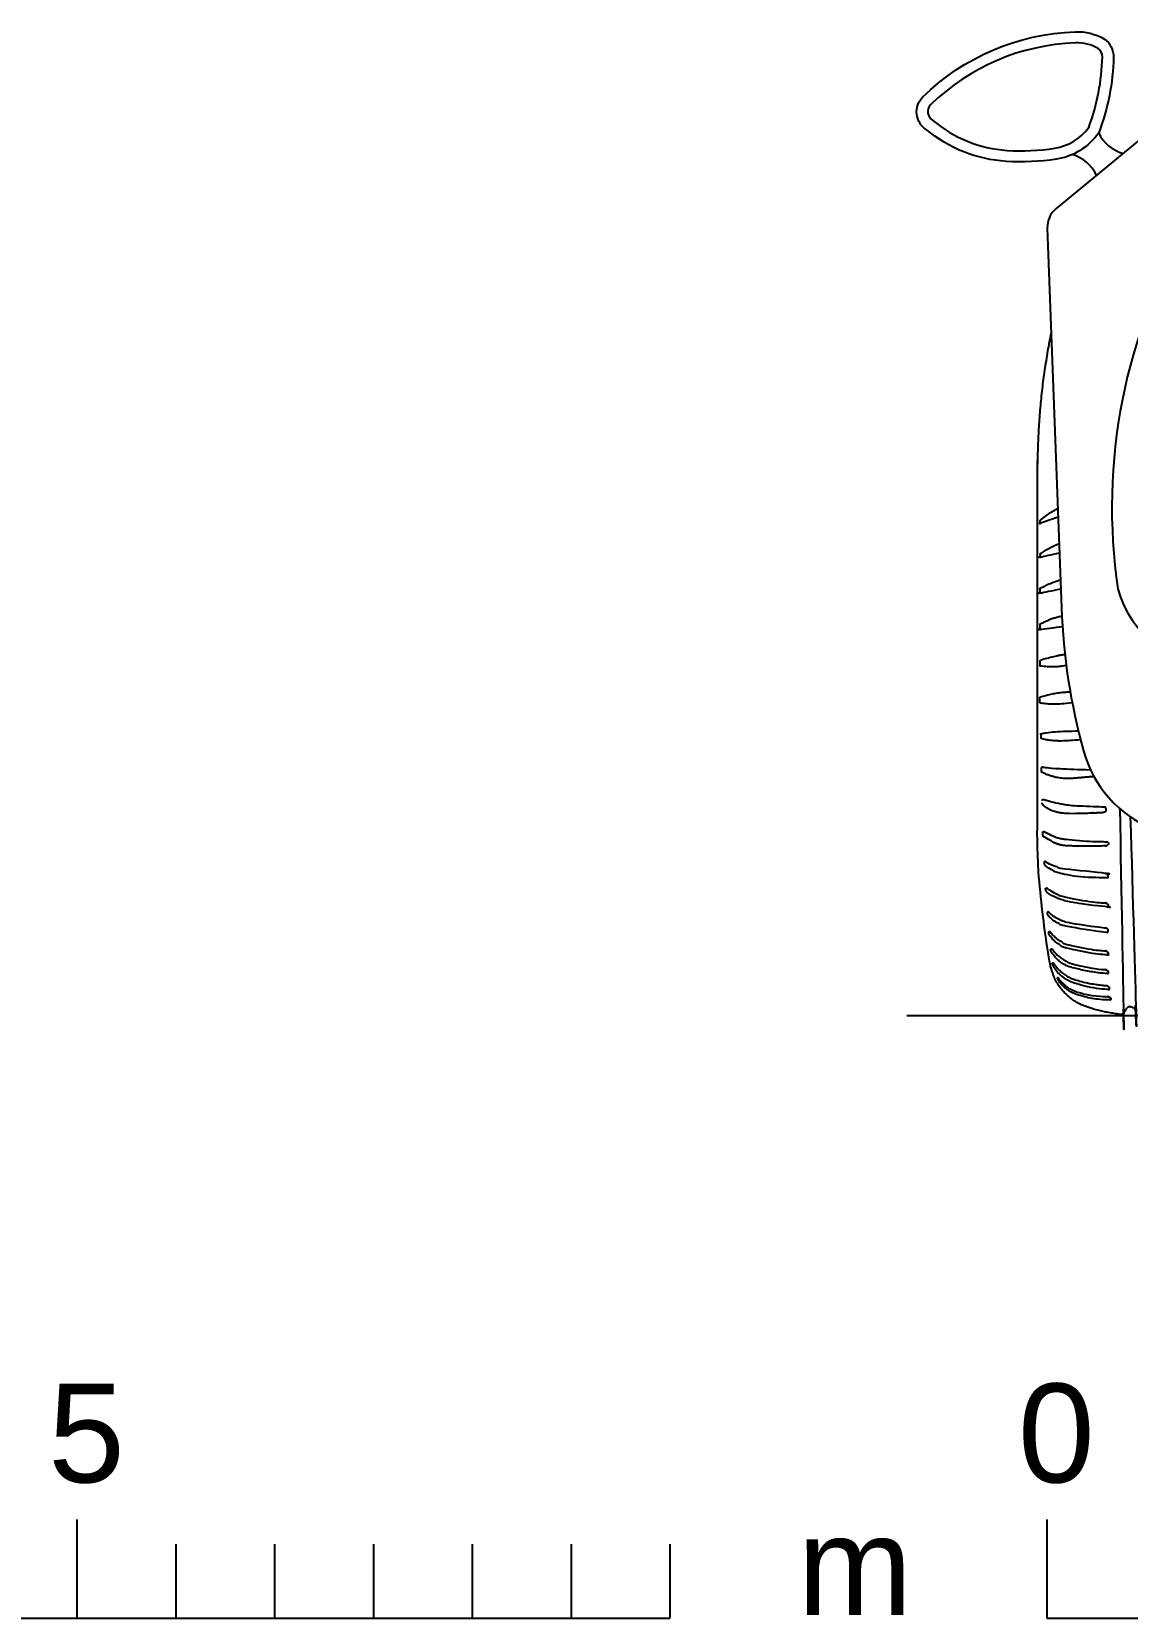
# Model space of a CAD drawing. Header units: millimetres. Extents: x 281 to 9184, y 473 to 5401.
# Drawn here: x 5957 to 7065, y 473 to 2079 of the extents above; entities that cross this region are included whole.
import ezdxf

# ---------------------------------------------------------------- set-up
doc = ezdxf.new("R2010")
doc.units = ezdxf.units.MM
doc.layers.add('CAR_dwgmodels.com', color=250, linetype='Continuous')
doc.styles.get("Standard").update_dxf_attribs({"font": 'arial.ttf'})

# ---------------------------------------------------------------- blocks, each defined once
blk = doc.blocks.new('Bugatti Chiron_back_dwgmodels.com')
at = {"color": 0}
for points in [[(-855.7, 947.3), (-1014.4, 816.5, 0.233802), (-1023.3, 796.7), (-1009, 412.6, 0.057714), (-986.7, 267.8, 0.230499), (-917.4, 189, 0.123228)], [(-971.3, 893.2, -0.206778), (-1014.1, 866.5, -0.052607), (-1064.7, 864.2, -0.1584), (-1145.9, 896.6, -0.469933), (-1149.4, 929.4, -0.186723), (-995.2, 995.5, -0.141768), (-965.5, 988.1, -0.249374), (-956.3, 969.7, -0.086046), (-971.3, 893.2, 0.218868), (-946.6, 872.4)], [(-973.5, 850.2, 0.22319), (-998.1, 871.1)], [(-881.7, 795.8, 0.084746), (-947.3, 623.2, 0.085326), (-951.9, 431.8, 0.161057), (-951.9, 431.8, 0.346261), (-848.1, 354, 0.08737)]]:
    blk.add_lwpolyline(points, format="xyb", dxfattribs=at)
blk.add_lwpolyline([(-981.4, 898.6, 0.084419), (-967.6, 970, 0.238386), (-971.7, 978.6, 0.138483), (-994.8, 984.2, 0.186527), (-1141.4, 921.5, 0.482039), (-1139.2, 905.8, 0.159744), (-1064, 875.4, 0.052561), (-1015.8, 877.6, 0.200288)], format="xyb", close=True, dxfattribs=at)
for points, weights, knots in [([(-1019.4, 691.2), (-1019.5, 690.4), (-1019.7, 689.6), (-1032.9, 624.1), (-1033.2, 557.4)], [1, 0.999876907875, 1, 0.995707577092, 1], [0, 0, 0, 0.0313808, 0.0313808, 0.2167561, 0.2167561, 0.2167561]), ([(-950, 209.3), (-948.8, 105.8), (-946.1, 2.3), (-947, 0.8), (-948.8, 1), (-964.9, 2.8), (-980.2, 7.6), (-1013.2, 17.1), (-1019.7, 49.5), (-1032.9, 114.9), (-1033.2, 181.6), (-1033.2, 371.6), (-1033.2, 561.6)], [1, 0.999979731441, 1, 0.838727377102, 1, 0.994648638073, 1, 0.855380874957, 1, 0.995707577092, 1, 1, 1], [0, 0, 0, 0.012734, 0.012734, 1.164442, 1.164442, 1.371443, 1.371443, 2.460464, 2.460464, 2.645839, 2.645839, 3.645839, 3.645839, 3.645839]), ([(-1012.4, 504.3), (-1021.2, 501.2), (-1029.9, 498), (-1030.7, 498.1), (-1030.7, 498.8), (-1030.6, 499.7), (-1030.5, 500.5), (-1030.5, 501.2), (-1029.9, 501.5), (-1021.8, 508.4), (-1012.2, 513.4)], [1, 0.999933965989, 1, 0.759534861251, 1, 1, 1, 0.833062499826, 1, 0.993642595606, 1], [0, 0, 0, 0.022984, 0.022984, 1.439381, 1.439381, 2.439381, 2.439381, 3.611732, 3.611732, 3.837372, 3.837372, 3.837372]), ([(-1011.4, 477.2), (-1021.2, 473.3), (-1029.9, 467.4), (-1030.5, 467.1), (-1030.5, 466.4), (-1030.6, 465.6), (-1030.7, 464.7), (-1030.7, 464), (-1029.9, 463.9), (-1020.4, 465.9), (-1011, 468.3)], [1, 0.99400141322, 1, 0.833062499826, 1, 1, 1, 0.759534861251, 1, 0.999859121091, 1], [0, 0, 0, 0.219173, 0.219173, 1.391524, 1.391524, 2.391524, 2.391524, 3.807921, 3.807921, 3.841492, 3.841492, 3.841492]), ([(-1010, 440.6), (-1020.6, 437.3), (-1030.4, 432.1), (-1031, 431.8), (-1030.9, 431.2), (-1030.9, 429.7), (-1030.8, 428.3), (-1030.8, 427.6), (-1030.1, 427.5), (-1019.8, 429.4), (-1009.7, 431.7)], [1, 0.995251335495, 1, 0.833062499826, 1, 1, 1, 0.759534861251, 1, 0.999833347426, 1], [0, 0, 0, 0.194986, 0.194986, 1.367336, 1.367336, 2.367336, 2.367336, 3.783734, 3.783734, 3.820247, 3.820247, 3.820247]), ([(-1008.6, 403.9), (-1012, 403.2), (-1015.4, 402.3), (-1023.2, 399.7), (-1030.5, 396), (-1031.1, 395.7), (-1030.9, 395), (-1030.9, 393.3), (-1030.8, 391.5), (-1030.8, 390.7), (-1030.1, 390.6), (-1018.4, 392.2), (-1006.8, 393.9)], [1, 0.999604711255, 1, 0.997349136701, 1, 0.712181542932, 1, 1, 1, 0.759534861251, 1, 0.999998178024, 1], [0, 0, 0, 0.056236, 0.056236, 0.201894, 0.201894, 1.758285, 1.758285, 2.758285, 2.758285, 4.174682, 4.174682, 4.1785, 4.1785, 4.1785]), ([(-1005.4, 365.1), (-1005.9, 365), (-1006.3, 365), (-1018.8, 363.4), (-1030.5, 359.1), (-1031.1, 358.8), (-1030.9, 358.2), (-1030.9, 356.4), (-1030.8, 354.6), (-1030.8, 353.9), (-1030.1, 353.8), (-1018.4, 352.2), (-1006.8, 353.9), (-1005.4, 354.1), (-1004.1, 354.3)], [1, 0.999996475442, 1, 0.992914718409, 1, 0.712181542932, 1, 1, 1, 0.759534861251, 1, 0.989891013094, 1, 0.999994410903, 1], [0, 0, 0, 0.00531, 0.00531, 0.243531, 0.243531, 1.799922, 1.799922, 2.799922, 2.799922, 4.216319, 4.216319, 4.500939, 4.500939, 4.507626, 4.507626, 4.507626]), ([(-1000, 327.2), (-1003.2, 327), (-1006.4, 326.8), (-1018.9, 325.7), (-1030.8, 321.8), (-1031.5, 321.6), (-1031.2, 320.9), (-1031.3, 319.1), (-1031.3, 317.3), (-1031.3, 316.6), (-1030.6, 316.5), (-1019, 314.5), (-1007.3, 315.7), (-1002.7, 316.2), (-998.1, 316.7)], [1, 0.999830202478, 1, 0.992914718409, 1, 0.712181542933, 1, 1, 1, 0.759534861252, 1, 0.989891013094, 1, 0.999933892295, 1], [0, 0, 0, 0.036857, 0.036857, 0.275078, 0.275078, 1.831469, 1.831469, 2.831469, 2.831469, 4.247866, 4.247866, 4.532486, 4.532486, 4.555483, 4.555483, 4.555483]), ([(-991.8, 287.6), (-1010.6, 288), (-1029.1, 284.9), (-1029.9, 284.8), (-1030, 284), (-1029.9, 282.6), (-1029.9, 281.2), (-1030, 280.5), (-1029.2, 280.3), (-1017.8, 277.6), (-1006.1, 278.1), (-997.9, 278.4), (-989.7, 279.1)], [1, 0.995172682918, 1, 0.760181353812, 1, 1, 1, 0.75953486125, 1, 0.989891013094, 1, 0.999793235151, 1], [0, 0, 0, 0.196595, 0.196595, 1.611003, 1.611003, 2.611003, 2.611003, 4.027401, 4.027401, 4.312021, 4.312021, 4.352692, 4.352692, 4.352692]), ([(-979.5, 248.3), (-992.1, 249), (-1004.8, 249.2), (-1016.4, 249.4), (-1027.9, 251.1), (-1028.5, 251.2), (-1029, 250.8), (-1029.6, 250.5), (-1029.6, 249.9), (-1029.6, 248.6), (-1029.6, 247.3), (-1029.6, 246.7), (-1029.1, 246.4), (-1022.6, 243.2), (-1015.5, 241.5), (-1006.8, 239.4), (-997.8, 240.2), (-987.1, 241.1), (-976.3, 242)], [1, 0.999754378121, 1, 0.997691818502, 1, 0.91727748751, 1, 0.91727748751, 1, 1, 1, 0.900533402192, 1, 0.993597732845, 1, 0.985593036732, 1, 1, 1], [0, 0, 0, 0.044329, 0.044329, 0.180243, 0.180243, 0.999456, 0.999456, 1.81867, 1.81867, 2.81867, 2.81867, 3.718273, 3.718273, 3.944708, 3.944708, 4.28461, 4.28461, 5.28461, 5.28461, 5.28461]), ([(-1028.9, 215.2), (-1028.7, 214), (-1027.8, 213.2), (-1024.4, 210.1), (-1020.1, 208.2), (-1013.2, 205.2), (-1005.6, 204.8), (-992.4, 204.1), (-979.1, 204.9), (-973.3, 205.2), (-967.6, 205.5), (-965.9, 205.7), (-964.3, 206.4), (-963.5, 207.5), (-963.7, 208.8), (-963.9, 210.1), (-965, 210.9), (-977.7, 210.9), (-990.3, 211.7), (-998.8, 212.2), (-1007.1, 213.5), (-1015.1, 214.8), (-1022.8, 217), (-1025.1, 217.7), (-1027.5, 218.3), (-1028.6, 218.4), (-1028.9, 217.4)], [1, 0.943697737034, 1, 0.98699875895, 1, 0.981816354796, 1, 0.998493400548, 1, 1, 1, 0.989186529052, 1, 0.92334419751, 1, 0.92334419751, 1, 0.999401105584, 1, 0.998815601992, 1, 0.99799696112, 1, 1, 1, 0.810058209192, 1], [0, 0, 0, 0.674321, 0.674321, 0.997178, 0.997178, 1.379162, 1.379162, 1.488961, 1.488961, 2.488961, 2.488961, 2.783349, 2.783349, 3.57154, 3.57154, 4.359731, 4.359731, 4.428953, 4.428953, 4.526303, 4.526303, 4.652911, 4.652911, 5.652911, 5.652911, 6.906001, 6.906001, 6.906001]), ([(-939.3, 200.9), (-937.3, 101.9), (-933.4, 3), (-933.4, 4.5), (-934, 5.7), (-934.5, 6.9), (-935.7, 7.5), (-937.2, 8.3), (-938.9, 8.6), (-941.9, 9.2), (-943.5, 6.6), (-944.8, 4.5), (-946.1, 2.3)], [1, 0.999955742644, 1, 0.977485251874, 1, 0.949736783996, 1, 0.988827039566, 1, 0.810784355272, 1, 1, 1], [0, 0, 0, 0.018817, 0.018817, 0.44402, 0.44402, 1.080825, 1.080825, 1.380075, 1.380075, 2.630686, 2.630686, 3.630686, 3.630686, 3.630686]), ([(-1018.6, 182.1), (-1022.5, 184), (-1026.5, 185.9), (-1027, 186.2), (-1027.4, 185.9), (-1027.9, 185.6), (-1027.9, 185.1), (-1027.8, 183.9), (-1027.8, 182.6), (-1027.7, 181.4), (-1026.7, 180.8), (-1022.8, 178.7), (-1019.1, 176.4), (-1012.3, 172.1), (-1004.1, 171.7), (-984.4, 170.8), (-964.8, 171.5), (-963.2, 171.5), (-962, 172.5), (-961.1, 173.3), (-961.5, 174.5), (-961.9, 175.6), (-963.1, 175.7), (-967.7, 176), (-972.2, 176), (-989.7, 176.3), (-1007, 178.6), (-1013.1, 179.4), (-1018.6, 182.1)], [1, 1, 1, 0.867797454115, 1, 0.867797454115, 1, 1, 1, 0.903607588202, 1, 0.999490695569, 1, 0.965414913836, 1, 0.999026678531, 1, 0.94214283785, 1, 0.831532296507, 1, 0.831532296507, 1, 0.999689793443, 1, 0.998020630528, 1, 0.9863349295, 1], [0, 0, 0, 1, 1, 2.040087, 2.040087, 3.080175, 3.080175, 4.080175, 4.080175, 4.965532, 4.965532, 5.029366, 5.029366, 5.556898, 5.556898, 5.645147, 5.645147, 6.328807, 6.328807, 7.506678, 7.506678, 8.68455, 8.68455, 8.734367, 8.734367, 8.860225, 8.860225, 9.191239, 9.191239, 9.191239]), ([(-1026.5, 154.8), (-1026.4, 154.1), (-1026.4, 153.5), (-1026.3, 152.3), (-1025.3, 151.5), (-1019.1, 146.5), (-1011.2, 144.5), (-987.2, 138.4), (-962.5, 139.7), (-961.2, 140.1), (-961.6, 141.4), (-962.3, 143.7), (-964.7, 143.8), (-985.4, 145.1), (-1005.9, 148.3), (-1016.3, 149.9), (-1025, 155.5), (-1025.5, 155.8), (-1026, 155.5), (-1026.5, 155.3), (-1026.5, 154.7)], [1, 1, 1, 0.919056697366, 1, 0.975810165277, 1, 0.987797374292, 1, 0.713917491547, 1, 0.822744244013, 1, 0.998894428896, 1, 0.97656761193, 1, 0.850761440909, 1, 0.850761440909, 1], [0, 0, 0, 1, 1, 1.810232, 1.810232, 2.251031, 2.251031, 2.563793, 2.563793, 4.115232, 4.115232, 5.32438, 5.32438, 5.418435, 5.418435, 5.85225, 5.85225, 6.958978, 6.958978, 8.065706, 8.065706, 8.065706]), ([(-1025, 128), (-1024.9, 127.4), (-1024.9, 126.8), (-1024.4, 125.4), (-1023.3, 124.4), (-1017.7, 120.3), (-1011.2, 117.7), (-987.3, 111), (-962.5, 109.8), (-961.2, 110.2), (-961.6, 111.5), (-962.3, 113.8), (-964.7, 113.9), (-985.7, 114.9), (-1005.9, 120.1), (-1015.7, 122.5), (-1023.5, 128.8), (-1024, 129.1), (-1024.5, 128.8), (-1025, 128.5), (-1025, 128)], [1, 1, 1, 0.965666739407, 1, 0.992955824987, 1, 0.993357406783, 1, 0.713917491547, 1, 0.822744244013, 1, 0.994253670322, 1, 0.974765921219, 1, 0.850761440909, 1, 0.850761440909, 1], [0, 0, 0, 1, 1, 1.525597, 1.525597, 1.763125, 1.763125, 1.993776, 1.993776, 3.545215, 3.545215, 4.754363, 4.754363, 4.968873, 4.968873, 5.419126, 5.419126, 6.525854, 6.525854, 7.632582, 7.632582, 7.632582]), ([(-1023.4, 103.8), (-1023.3, 103.2), (-1023.3, 102.6), (-1022.8, 101.1), (-1021.7, 100.1), (-1015.7, 93.9), (-1007.2, 91.3), (-985.3, 85.7), (-962.5, 84.5), (-961.2, 85), (-961.6, 86.3), (-962.3, 88.5), (-964.7, 88.6), (-985.7, 89.6), (-1005.9, 94.9), (-1015.1, 97.9), (-1021.9, 104.5), (-1022.4, 104.8), (-1022.9, 104.6), (-1023.4, 104.3), (-1023.4, 103.7)], [1, 1, 1, 0.965666739407, 1, 0.967671877212, 1, 0.994409398804, 1, 0.713917491547, 1, 0.822744244013, 1, 0.994253670322, 1, 0.972417368476, 1, 0.850761440909, 1, 0.850761440909, 1], [0, 0, 0, 1, 1, 1.525597, 1.525597, 2.035529, 2.035529, 2.24711, 2.24711, 3.798549, 3.798549, 5.007697, 5.007697, 5.222208, 5.222208, 5.69304, 5.69304, 6.799768, 6.799768, 7.906495, 7.906495, 7.906495]), ([(-1021.9, 83.9), (-1021.9, 83.3), (-1021.8, 82.7), (-1021.2, 81.2), (-1020.2, 80), (-1014.1, 71.5), (-1003.9, 68.1), (-983.6, 62.8), (-962.5, 61.2), (-961.2, 61.7), (-961.6, 63), (-962.3, 65.2), (-964.7, 65.4), (-984.1, 66.7), (-1002.9, 71.7), (-1013.8, 75.5), (-1020.4, 84.7), (-1020.9, 85), (-1021.4, 84.7), (-1021.9, 84.4), (-1021.9, 83.9)], [1, 1, 1, 0.988320696078, 1, 0.949082850752, 1, 0.99526166614, 1, 0.713917491548, 1, 0.822744244013, 1, 0.9951177834, 1, 0.952646951877, 1, 0.850761440909, 1, 0.850761440909, 1], [0, 0, 0, 1, 1, 1.305969, 1.305969, 1.946938, 1.946938, 2.141711, 2.141711, 3.69315, 3.69315, 4.902298, 4.902298, 5.100009, 5.100009, 5.717951, 5.717951, 6.824679, 6.824679, 7.931407, 7.931407, 7.931407]), ([(-1020, 66.4), (-1019.3, 63.5), (-1017.1, 61.5), (-1011.1, 52.8), (-1000.8, 49.1), (-982, 43.8), (-962.5, 42.2), (-961.2, 42.7), (-961.6, 44), (-962.3, 46.2), (-964.7, 46.4), (-982.6, 47.7), (-999.8, 52.7), (-1011.4, 57.3), (-1018.5, 67.2), (-1019, 67.5), (-1019.5, 67.2), (-1020, 66.9), (-1020, 66.4)], [1, 0.960807226966, 1, 0.950558531774, 1, 0.994488328913, 1, 0.713917491548, 1, 0.822744244013, 1, 0.994245264205, 1, 0.959824882583, 1, 0.850761440909, 1, 0.850761440909, 1], [0, 0, 0, 0.561794, 0.561794, 1.193327, 1.193327, 1.403408, 1.403408, 2.954847, 2.954847, 4.163995, 4.163995, 4.378662, 4.378662, 4.9475, 4.9475, 6.054228, 6.054228, 7.160956, 7.160956, 7.160956]), ([(-1018.3, 52.6), (-1012.8, 39.4), (-999.1, 33.9), (-981, 27.2), (-961.6, 26.2), (-960.2, 26.6), (-960.6, 27.9), (-961.3, 30.1), (-963.8, 30.3), (-981.5, 31.3), (-998.1, 37.2), (-1010.2, 42.1), (-1017, 52.9), (-1017.2, 53.3), (-1017.7, 53.2), (-1018.2, 53.1), (-1018.3, 52.6)], [1, 0.921659113865, 1, 0.987515543741, 1, 0.713917491547, 1, 0.822744244013, 1, 0.989280777237, 1, 0.952054873684, 1, 0.815767935877, 1, 0.815767935877, 1], [0, 0, 0, 0.796923, 0.796923, 1.113283, 1.113283, 2.664722, 2.664722, 3.87387, 3.87387, 4.16697, 4.16697, 4.788795, 4.788795, 6.022276, 6.022276, 7.255757, 7.255757, 7.255757]), ([(-1013.1, 37.6), (-1007.8, 27.6), (-997.3, 22.6), (-979.3, 15.5), (-959.8, 15.7), (-959.3, 15.7), (-959.1, 16.1), (-958.8, 16.5), (-958.9, 16.9), (-959.8, 18.9), (-962, 19), (-979.8, 19.1), (-996.6, 24.9), (-1006.4, 29.3), (-1012.3, 38), (-1012.5, 38.2), (-1012.8, 38.1), (-1013.1, 37.9), (-1013.1, 37.6)], [1, 0.948808883651, 1, 0.979487385951, 1, 0.900606414491, 1, 0.900606414491, 1, 0.845623970348, 1, 0.985685263202, 1, 0.959726904181, 1, 0.807282309142, 1, 0.807282309142, 1], [0, 0, 0, 0.642706, 0.642706, 1.048496, 1.048496, 1.947763, 1.947763, 2.84703, 2.84703, 3.973157, 3.973157, 4.311967, 4.311967, 4.881502, 4.881502, 6.14403, 6.14403, 7.406557, 7.406557, 7.406557])]:
    blk.add_rational_spline(points, weights, degree=2, knots=knots, dxfattribs=at)

msp = doc.modelspace()

# ---------------------------------------------------------------- linework, layer by layer
at = {"layer": 'CAR_dwgmodels.com', "color": 5}
for points in [[(6842.4, 1083.4), (9173.1, 1083.4)], [(6002.8, 573.3), (6002.8, 473.3)], [(6983.9, 573.3), (6983.9, 473.3)]]:
    msp.add_lwpolyline(points, dxfattribs=at)
at = {"layer": 'CAR_dwgmodels.com', "color": 18, "true_color": 0x000000}
for points in [[(6102.8, 548.3), (6102.8, 473.3)], [(6202.8, 548.3), (6202.8, 473.3)], [(6302.8, 548.3), (6302.8, 473.3)], [(6402.8, 548.3), (6402.8, 473.3)], [(6502.8, 548.3), (6502.8, 473.3)], [(6602.8, 548.3), (6602.8, 473.3)], [(1002.8, 473.3), (6602.8, 473.3)], [(6983.9, 473.3), (9183.9, 473.3)]]:
    msp.add_lwpolyline(points, dxfattribs=at)

# ---------------------------------------------------------------- block references
at = {"layer": 'CAR_dwgmodels.com'}
msp.add_blockref('Bugatti Chiron_back_dwgmodels.com', (8007.8, 1083.4), dxfattribs=at)

# ---------------------------------------------------------------- texts
at = {"layer": 'CAR_dwgmodels.com', "color": 5, "char_height": 100, "attachment_point": 1}
for s, insert in [('5', (5973.7, 710.8)), ('0', (6954.8, 710.8))]:
    msp.add_mtext_dynamic_manual_height_columns(s, width=93.512, gutter_width=12.5, heights=[0], dxfattribs=dict(at, insert=insert))
at = {"layer": 'CAR_dwgmodels.com', "color": 18, "true_color": 0x000000, "insert": (6731.6, 576.5), "char_height": 100, "attachment_point": 1}
msp.add_mtext_dynamic_manual_height_columns('m', width=93.512, gutter_width=12.5, heights=[0], dxfattribs=at)

doc.saveas('drawing.dxf')
